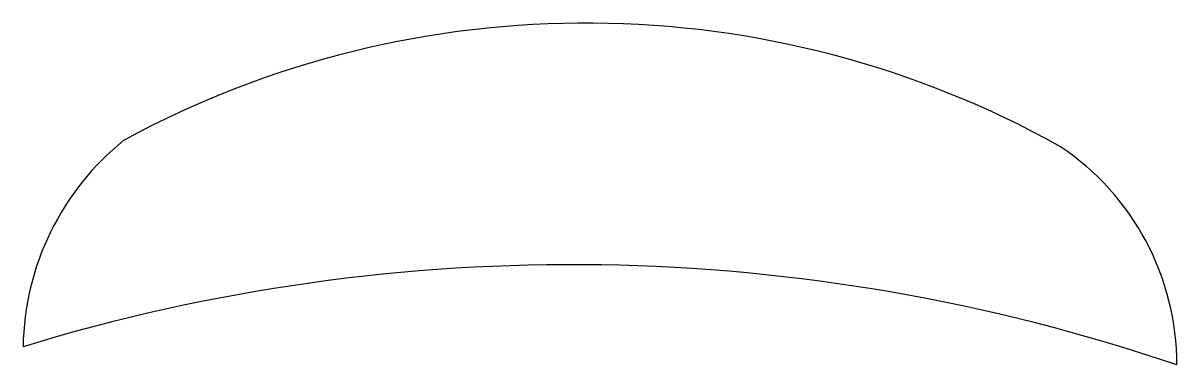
# Model space of a CAD drawing. Header units: millimetres. Extents: x 56.4 to 73.6, y 25.1 to 30.1.
import ezdxf

# ---------------------------------------------------------------- set-up
doc = ezdxf.new("R2010")
doc.units = ezdxf.units.MM
doc.layers.add('grabado linea medio', color=3, linetype='Continuous', true_color=0x00ff00)

msp = doc.modelspace()

# ---------------------------------------------------------------- linework, layer by layer
at = {"layer": 'grabado linea medio'}
msp.add_line((63.276, 30.055), (63.276, 30.055), dxfattribs=at)
for centre, radius, start, end in [((64.795, 15.689), 14.446, 60.77, 118.3998), ((60.447, 25.259), 4.026, 128.7982, 179.1048), ((69.67, 25.051), 3.909, 360, 56.1096), ((64.581, -1.349), 27.891, 71.1794, 107.0106)]:
    msp.add_arc(centre, radius, start, end, dxfattribs=at)

doc.saveas('drawing.dxf')
